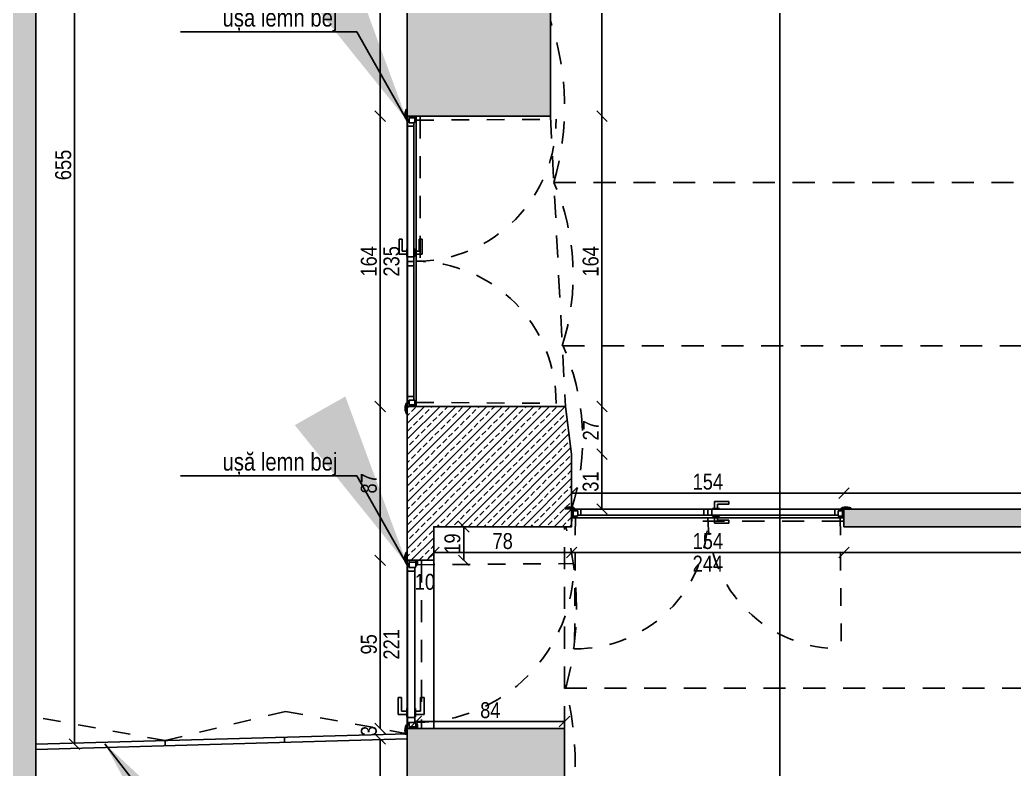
# Model space of a CAD drawing. Header units: metres. Extents: x 493 to 630, y -132 to -15.
# Drawn here: x 560.72 to 566.35, y -70.39 to -66.16 of the extents above; entities that cross this region are included whole.
import ezdxf
from ezdxf import colors
from ezdxf.entities.mleader import LeaderData, LeaderLine
from ezdxf.math import Vec2, Vec3

# ---------------------------------------------------------------- set-up
doc = ezdxf.new("R2010")
doc.units = ezdxf.units.M
doc.header["$MEASUREMENT"] = 0
doc.header["$PDMODE"] = 3
doc.linetypes.add('HIDDEN', pattern=[0.375, 0.25, -0.125])
doc.linetypes.add('HIDDEN2', pattern=[0.1875, 0.125, -0.0625])
for name, color, linetype in [('a_caramida', 2, 'Continuous'), ('a_cote_50', 9, 'Continuous'), ('a_grinzi', 253, 'HIDDEN'), ('a_lemn', 22, 'Continuous'), ('a_pereti_hasuri', 253, 'Continuous'), ('a_punctat', 40, 'HIDDEN2'), ('a_vederi', 74, 'Continuous'), ('a_vederi subtiri', 124, 'Continuous')]:
    doc.layers.add(name, color=color, linetype=linetype)
doc.layers.add('a_suprafete', color=7, linetype='Continuous', plot=False)
doc.styles.get("Standard").update_dxf_attribs({"font": 'ARIALN.TTF'})
doc.dimstyles.new('50 cote', dxfattribs={"dimtxt": 0.09, "dimasz": 0.06, "dimexe": 0, "dimexo": 0, "dimgap": 0.018, "dimtad": 1, "dimdec": 1, "dimlfac": 100, "dimrnd": 0.5, "dimdsep": 46, "dimtxsty": 'Standard', "dimblk": 'OBLIQUE', "dimcen": 0.00045, "dimclrd": 256, "dimclrt": 4, "dimadec": 1, "dimazin": 0, "dimtfac": 1, "dimtdec": 1, "dimtix": 1, "dimtofl": 0, "dimtmove": 0, "dimatfit": 3, "dimldrblk": 'OBLIQUE', "dimfxl": 0, "dimtolj": 1, "dimtzin": 0, "dimarcsym": 0})
pattern_1 = [(45, (-4876.954644, 8292.469365), (-0.04419417382, 0.04419417382), []), (45, (-4876.91045, 8292.469365), (-0.04419417382, 0.04419417382), [0.03125, -0.015625])]

# ---------------------------------------------------------------- blocks, each defined once
blk = doc.blocks.new('_Oblique')
at = {"color": 0, "linetype": 'ByBlock', "lineweight": -2}
blk.add_line((-0.5, -0.5), (0.5, 0.5), dxfattribs=at)
blk = doc.blocks.new('*D737')
at = {"layer": 'a_cote_50', "lineweight": -2, "ltscale": 0.3}
blk.add_line((561.0342, -63.7033), (561.0342, -70.2533), dxfattribs=at)
at = {"layer": 'Defpoints', "color": 0, "ltscale": 0.3}
for p in [(560.8151, -63.7033), (560.8151, -70.2533), (561.0342, -70.2533)]:
    blk.add_point(p, dxfattribs=at)
at = {"layer": 'a_cote_50', "lineweight": -2, "ltscale": 0.3, "xscale": 0.06, "yscale": 0.06, "zscale": 0.06}
for p, rotation in [((561.0342, -63.7033), 90), ((561.0342, -70.2533), 270)]:
    blk.add_blockref('_Oblique', p, dxfattribs=dict(at, rotation=rotation))
at = {"layer": 'a_cote_50', "color": 4, "ltscale": 0.3, "insert": (560.9702, -66.9783), "char_height": 0.09, "attachment_point": 5, "rotation": 90}
blk.add_mtext('\\A1;655', dxfattribs=at)
blk = doc.blocks.new('*D743')
at = {"layer": 'a_cote_50', "lineweight": -2, "ltscale": 0.3}
blk.add_line((562.7624, -63.7033), (562.7624, -66.7033), dxfattribs=at)
at = {"layer": 'Defpoints', "color": 0, "ltscale": 0.3}
for p in [(562.9151, -63.7033), (562.7624, -66.7033), (562.9151, -66.7033)]:
    blk.add_point(p, dxfattribs=at)
at = {"layer": 'a_cote_50', "lineweight": -2, "ltscale": 0.3, "xscale": 0.06, "yscale": 0.06, "zscale": 0.06}
for p, rotation in [((562.7624, -63.7033), 90), ((562.7624, -66.7033), 270)]:
    blk.add_blockref('_Oblique', p, dxfattribs=dict(at, rotation=rotation))
at = {"layer": 'a_cote_50', "color": 4, "ltscale": 0.3, "insert": (562.6984, -65.2033), "char_height": 0.09, "attachment_point": 5, "rotation": 90}
blk.add_mtext('\\A1;300', dxfattribs=at)
blk = doc.blocks.new('*D744')
at = {"layer": 'a_cote_50', "lineweight": -2, "ltscale": 0.3}
blk.add_line((562.7624, -66.7033), (562.7624, -68.3433), dxfattribs=at)
at = {"layer": 'Defpoints', "color": 0, "ltscale": 0.3}
for p in [(562.9151, -66.7033), (562.7624, -68.3433), (562.9151, -68.3433)]:
    blk.add_point(p, dxfattribs=at)
at = {"layer": 'a_cote_50', "lineweight": -2, "ltscale": 0.3, "xscale": 0.06, "yscale": 0.06, "zscale": 0.06}
for p, rotation in [((562.7624, -66.7033), 90), ((562.7624, -68.3433), 270)]:
    blk.add_blockref('_Oblique', p, dxfattribs=dict(at, rotation=rotation))
at = {"layer": 'a_cote_50', "color": 4, "ltscale": 0.3, "char_height": 0.09, "attachment_point": 5, "rotation": 90}
for s, insert in [('\\A1;164', (562.6984, -67.5233)), ('\\A1;235', (562.8263, -67.5233))]:
    blk.add_mtext(s, dxfattribs=dict(at, insert=insert))
blk = doc.blocks.new('*D745')
at = {"layer": 'a_cote_50', "lineweight": -2, "ltscale": 0.3}
blk.add_line((562.7624, -68.3433), (562.7624, -69.2133), dxfattribs=at)
at = {"layer": 'Defpoints', "color": 0, "ltscale": 0.3}
for p in [(562.9151, -68.3433), (562.7624, -69.2133), (562.9151, -69.2133)]:
    blk.add_point(p, dxfattribs=at)
at = {"layer": 'a_cote_50', "lineweight": -2, "ltscale": 0.3, "xscale": 0.06, "yscale": 0.06, "zscale": 0.06}
for p, rotation in [((562.7624, -68.3433), 90), ((562.7624, -69.2133), 270)]:
    blk.add_blockref('_Oblique', p, dxfattribs=dict(at, rotation=rotation))
at = {"layer": 'a_cote_50', "color": 4, "ltscale": 0.3, "insert": (562.6984, -68.7783), "char_height": 0.09, "attachment_point": 5, "rotation": 90}
blk.add_mtext('\\A1;87', dxfattribs=at)
blk = doc.blocks.new('*D746')
at = {"layer": 'a_cote_50', "lineweight": -2, "ltscale": 0.3}
blk.add_line((562.7624, -69.2133), (562.7624, -70.1633), dxfattribs=at)
at = {"layer": 'Defpoints', "color": 0, "ltscale": 0.3}
for p in [(562.9151, -69.2133), (562.7624, -70.1633), (562.9151, -70.1633)]:
    blk.add_point(p, dxfattribs=at)
at = {"layer": 'a_cote_50', "lineweight": -2, "ltscale": 0.3, "xscale": 0.06, "yscale": 0.06, "zscale": 0.06}
for p, rotation in [((562.7624, -69.2133), 90), ((562.7624, -70.1633), 270)]:
    blk.add_blockref('_Oblique', p, dxfattribs=dict(at, rotation=rotation))
at = {"layer": 'a_cote_50', "color": 4, "ltscale": 0.3, "char_height": 0.09, "attachment_point": 5, "rotation": 90}
for s, insert in [('\\A1;95', (562.6984, -69.6883)), ('\\A1;221', (562.8256, -69.6883))]:
    blk.add_mtext(s, dxfattribs=dict(at, insert=insert))
blk = doc.blocks.new('*D747')
at = {"layer": 'Defpoints', "color": 0, "ltscale": 0.3}
for p in [(562.9151, -70.1633), (562.7624, -70.1933), (562.9151, -70.1933)]:
    blk.add_point(p, dxfattribs=at)
at = {"layer": 'a_cote_50', "color": 4, "ltscale": 0.3, "insert": (562.6984, -70.1783), "char_height": 0.09, "attachment_point": 5, "rotation": 90}
blk.add_mtext('\\A1;3', dxfattribs=at)
blk = doc.blocks.new('*D748')
at = {"layer": 'a_cote_50', "lineweight": -2, "ltscale": 0.3}
blk.add_line((562.7624, -70.2233), (562.7624, -72.3733), dxfattribs=at)
at = {"layer": 'Defpoints', "color": 0, "ltscale": 0.3}
for p in [(562.9151, -70.2233), (562.7624, -72.3733), (562.9151, -72.3733)]:
    blk.add_point(p, dxfattribs=at)
at = {"layer": 'a_cote_50', "lineweight": -2, "ltscale": 0.3, "xscale": 0.06, "yscale": 0.06, "zscale": 0.06}
for p, rotation in [((562.7624, -70.2233), 90), ((562.7624, -72.3733), 270)]:
    blk.add_blockref('_Oblique', p, dxfattribs=dict(at, rotation=rotation))
at = {"layer": 'a_cote_50', "color": 4, "ltscale": 0.3, "insert": (562.6984, -71.2983), "char_height": 0.09, "attachment_point": 5, "rotation": 90}
blk.add_mtext('\\A1;215', dxfattribs=at)
blk = doc.blocks.new('*D761')
at = {"layer": 'a_cote_50', "lineweight": -2, "ltscale": 0.3}
blk.add_line((569.7451, -69.169), (565.3851, -69.169), dxfattribs=at)
at = {"layer": 'Defpoints', "color": 0, "ltscale": 0.3}
for p in [(565.3851, -69.0233), (569.7451, -69.0233), (565.3851, -69.169)]:
    blk.add_point(p, dxfattribs=at)
at = {"layer": 'a_cote_50', "lineweight": -2, "ltscale": 0.3, "xscale": 0.06, "yscale": 0.06, "zscale": 0.06, "rotation": 180}
blk.add_blockref('_Oblique', (565.3851, -69.169), dxfattribs=at)
at = {"layer": 'a_cote_50', "lineweight": -2, "ltscale": 0.3, "xscale": 0.06, "yscale": 0.06, "zscale": 0.06}
blk.add_blockref('_Oblique', (569.7451, -69.169), dxfattribs=at)
at = {"layer": 'a_cote_50', "color": 4, "ltscale": 0.3, "insert": (567.5651, -69.105), "char_height": 0.09, "attachment_point": 5}
blk.add_mtext('\\A1;436', dxfattribs=at)
blk = doc.blocks.new('*D762')
at = {"layer": 'a_cote_50', "lineweight": -2, "ltscale": 0.3}
blk.add_line((565.3851, -69.169), (563.8451, -69.169), dxfattribs=at)
at = {"layer": 'Defpoints', "color": 0, "ltscale": 0.3}
for p in [(563.8451, -69.0233), (565.3851, -69.0233), (563.8451, -69.169)]:
    blk.add_point(p, dxfattribs=at)
at = {"layer": 'a_cote_50', "lineweight": -2, "ltscale": 0.3, "xscale": 0.06, "yscale": 0.06, "zscale": 0.06, "rotation": 180}
blk.add_blockref('_Oblique', (563.8451, -69.169), dxfattribs=at)
at = {"layer": 'a_cote_50', "lineweight": -2, "ltscale": 0.3, "xscale": 0.06, "yscale": 0.06, "zscale": 0.06}
blk.add_blockref('_Oblique', (565.3851, -69.169), dxfattribs=at)
at = {"layer": 'a_cote_50', "color": 4, "ltscale": 0.3, "char_height": 0.09, "attachment_point": 5}
for s, insert in [('\\A1;154', (564.6151, -69.105)), ('\\A1;244', (564.6151, -69.2321))]:
    blk.add_mtext(s, dxfattribs=dict(at, insert=insert))
blk = doc.blocks.new('*D763')
at = {"layer": 'a_cote_50', "lineweight": -2, "ltscale": 0.3}
blk.add_line((563.8451, -69.169), (563.0651, -69.169), dxfattribs=at)
at = {"layer": 'Defpoints', "color": 0, "ltscale": 0.3}
for p in [(563.0651, -69.0233), (563.8451, -69.0233), (563.0651, -69.169)]:
    blk.add_point(p, dxfattribs=at)
at = {"layer": 'a_cote_50', "lineweight": -2, "ltscale": 0.3, "xscale": 0.06, "yscale": 0.06, "zscale": 0.06, "rotation": 180}
blk.add_blockref('_Oblique', (563.0651, -69.169), dxfattribs=at)
at = {"layer": 'a_cote_50', "lineweight": -2, "ltscale": 0.3, "xscale": 0.06, "yscale": 0.06, "zscale": 0.06}
blk.add_blockref('_Oblique', (563.8451, -69.169), dxfattribs=at)
at = {"layer": 'a_cote_50', "color": 4, "ltscale": 0.3, "insert": (563.4551, -69.105), "char_height": 0.09, "attachment_point": 5}
blk.add_mtext('\\A1;78', dxfattribs=at)
blk = doc.blocks.new('*D764')
at = {"layer": 'a_cote_50', "lineweight": -2, "ltscale": 0.3}
blk.add_line((563.2348, -69.0233), (563.2348, -69.2133), dxfattribs=at)
at = {"layer": 'Defpoints', "color": 0, "ltscale": 0.3}
for p in [(563.0651, -69.0233), (563.0651, -69.2133), (563.2348, -69.2133)]:
    blk.add_point(p, dxfattribs=at)
at = {"layer": 'a_cote_50', "lineweight": -2, "ltscale": 0.3, "xscale": 0.06, "yscale": 0.06, "zscale": 0.06}
for p, rotation in [((563.2348, -69.0233), 90), ((563.2348, -69.2133), 270)]:
    blk.add_blockref('_Oblique', p, dxfattribs=dict(at, rotation=rotation))
at = {"layer": 'a_cote_50', "color": 4, "ltscale": 0.3, "insert": (563.1709, -69.1183), "char_height": 0.09, "attachment_point": 5, "rotation": 90}
blk.add_mtext('\\A1;19', dxfattribs=at)
blk = doc.blocks.new('*D765')
at = {"layer": 'a_cote_50', "lineweight": -2, "ltscale": 0.3}
blk.add_line((562.9651, -70.125), (563.8051, -70.125), dxfattribs=at)
at = {"layer": 'Defpoints', "color": 0, "ltscale": 0.3}
for p in [(562.9651, -70.1633), (563.8051, -70.125), (563.8051, -70.1633)]:
    blk.add_point(p, dxfattribs=at)
at = {"layer": 'a_cote_50', "lineweight": -2, "ltscale": 0.3, "xscale": 0.06, "yscale": 0.06, "zscale": 0.06, "rotation": 180}
blk.add_blockref('_Oblique', (562.9651, -70.125), dxfattribs=at)
at = {"layer": 'a_cote_50', "lineweight": -2, "ltscale": 0.3, "xscale": 0.06, "yscale": 0.06, "zscale": 0.06}
blk.add_blockref('_Oblique', (563.8051, -70.125), dxfattribs=at)
at = {"layer": 'a_cote_50', "color": 4, "ltscale": 0.3, "insert": (563.3851, -70.0611), "char_height": 0.09, "attachment_point": 5}
blk.add_mtext('\\A1;84', dxfattribs=at)
blk = doc.blocks.new('*D766')
at = {"layer": 'Defpoints', "color": 0, "ltscale": 0.3}
for p in [(562.9651, -69.2133), (563.0651, -69.2133), (563.0651, -69.3994)]:
    blk.add_point(p, dxfattribs=at)
at = {"layer": 'a_cote_50', "color": 4, "ltscale": 0.3, "insert": (563.0151, -69.3355), "char_height": 0.09, "attachment_point": 5}
blk.add_mtext('\\A1;10', dxfattribs=at)
blk = doc.blocks.new('*D767')
at = {"layer": 'a_cote_50', "lineweight": -2, "ltscale": 0.3}
blk.add_line((564.0165, -66.7033), (564.0165, -63.3833), dxfattribs=at)
at = {"layer": 'Defpoints', "color": 0, "ltscale": 0.3}
for p in [(563.7251, -63.3833), (564.0165, -63.3833), (563.7251, -66.7033)]:
    blk.add_point(p, dxfattribs=at)
at = {"layer": 'a_cote_50', "lineweight": -2, "ltscale": 0.3, "xscale": 0.06, "yscale": 0.06, "zscale": 0.06}
for p, rotation in [((564.0165, -63.3833), 90), ((564.0165, -66.7033), 270)]:
    blk.add_blockref('_Oblique', p, dxfattribs=dict(at, rotation=rotation))
at = {"layer": 'a_cote_50', "color": 4, "ltscale": 0.3, "insert": (563.9525, -65.0433), "char_height": 0.09, "attachment_point": 5, "rotation": 90}
blk.add_mtext('\\A1;332', dxfattribs=at)
blk = doc.blocks.new('*D768')
at = {"layer": 'a_cote_50', "lineweight": -2, "ltscale": 0.3}
blk.add_line((564.0165, -66.7033), (564.0165, -68.3433), dxfattribs=at)
at = {"layer": 'Defpoints', "color": 0, "ltscale": 0.3}
for p in [(564.0165, -66.7033), (564.0165, -68.3433), (564.0165, -68.3433)]:
    blk.add_point(p, dxfattribs=at)
at = {"layer": 'a_cote_50', "lineweight": -2, "ltscale": 0.3, "xscale": 0.06, "yscale": 0.06, "zscale": 0.06}
for p, rotation in [((564.0165, -66.7033), 90), ((564.0165, -68.3433), 270)]:
    blk.add_blockref('_Oblique', p, dxfattribs=dict(at, rotation=rotation))
at = {"layer": 'a_cote_50', "color": 4, "ltscale": 0.3, "insert": (563.9525, -67.5233), "char_height": 0.09, "attachment_point": 5, "rotation": 90}
blk.add_mtext('\\A1;164', dxfattribs=at)
blk = doc.blocks.new('*D769')
at = {"layer": 'a_cote_50', "lineweight": -2, "ltscale": 0.3}
blk.add_line((564.0165, -68.3433), (564.0165, -68.6133), dxfattribs=at)
at = {"layer": 'Defpoints', "color": 0, "ltscale": 0.3}
for p in [(564.0165, -68.3433), (563.8451, -68.6133), (564.0165, -68.6133)]:
    blk.add_point(p, dxfattribs=at)
at = {"layer": 'a_cote_50', "lineweight": -2, "ltscale": 0.3, "xscale": 0.06, "yscale": 0.06, "zscale": 0.06}
for p, rotation in [((564.0165, -68.3433), 90), ((564.0165, -68.6133), 270)]:
    blk.add_blockref('_Oblique', p, dxfattribs=dict(at, rotation=rotation))
at = {"layer": 'a_cote_50', "color": 4, "ltscale": 0.3, "insert": (563.9533, -68.4783), "char_height": 0.09, "attachment_point": 5, "rotation": 90}
blk.add_mtext('\\A1;27', dxfattribs=at)
blk = doc.blocks.new('*D770')
at = {"layer": 'a_cote_50', "lineweight": -2, "ltscale": 0.3}
blk.add_line((564.0165, -68.6133), (564.0165, -68.9233), dxfattribs=at)
at = {"layer": 'Defpoints', "color": 0, "ltscale": 0.3}
for p in [(563.8451, -68.6133), (563.8451, -68.9233), (564.0165, -68.9233)]:
    blk.add_point(p, dxfattribs=at)
at = {"layer": 'a_cote_50', "lineweight": -2, "ltscale": 0.3, "xscale": 0.06, "yscale": 0.06, "zscale": 0.06}
for p, rotation in [((564.0165, -68.6133), 90), ((564.0165, -68.9233), 270)]:
    blk.add_blockref('_Oblique', p, dxfattribs=dict(at, rotation=rotation))
at = {"layer": 'a_cote_50', "color": 4, "ltscale": 0.3, "insert": (563.9525, -68.7683), "char_height": 0.09, "attachment_point": 5, "rotation": 90}
blk.add_mtext('\\A1;31', dxfattribs=at)
blk = doc.blocks.new('*D771')
at = {"layer": 'a_cote_50', "lineweight": -2, "ltscale": 0.3}
blk.add_line((563.8451, -68.8333), (565.3851, -68.8333), dxfattribs=at)
at = {"layer": 'Defpoints', "color": 0, "ltscale": 0.3}
for p in [(565.3851, -68.8333), (563.8451, -68.9233), (565.3851, -68.9233)]:
    blk.add_point(p, dxfattribs=at)
at = {"layer": 'a_cote_50', "lineweight": -2, "ltscale": 0.3, "xscale": 0.06, "yscale": 0.06, "zscale": 0.06, "rotation": 180}
blk.add_blockref('_Oblique', (563.8451, -68.8333), dxfattribs=at)
at = {"layer": 'a_cote_50', "lineweight": -2, "ltscale": 0.3, "xscale": 0.06, "yscale": 0.06, "zscale": 0.06}
blk.add_blockref('_Oblique', (565.3851, -68.8333), dxfattribs=at)
at = {"layer": 'a_cote_50', "color": 4, "ltscale": 0.3, "insert": (564.6151, -68.7693), "char_height": 0.09, "attachment_point": 5}
blk.add_mtext('\\A1;154', dxfattribs=at)
blk = doc.blocks.new('*D772')
at = {"layer": 'a_cote_50', "lineweight": -2, "ltscale": 0.3}
blk.add_line((565.3851, -68.8333), (569.6551, -68.8333), dxfattribs=at)
at = {"layer": 'Defpoints', "color": 0, "ltscale": 0.3}
for p in [(569.6551, -68.8333), (565.3851, -68.9233), (569.6551, -68.9233)]:
    blk.add_point(p, dxfattribs=at)
at = {"layer": 'a_cote_50', "lineweight": -2, "ltscale": 0.3, "xscale": 0.06, "yscale": 0.06, "zscale": 0.06, "rotation": 180}
blk.add_blockref('_Oblique', (565.3851, -68.8333), dxfattribs=at)
at = {"layer": 'a_cote_50', "lineweight": -2, "ltscale": 0.3, "xscale": 0.06, "yscale": 0.06, "zscale": 0.06}
blk.add_blockref('_Oblique', (569.6551, -68.8333), dxfattribs=at)
at = {"layer": 'a_cote_50', "color": 4, "ltscale": 0.3, "insert": (567.5201, -68.7701), "char_height": 0.09, "attachment_point": 5}
blk.add_mtext('\\A1;427', dxfattribs=at)

msp = doc.modelspace()

# ---------------------------------------------------------------- hatches: boundary and pattern name
at = {"layer": 'a_pereti_hasuri', "ltscale": 0.3}
h = msp.add_hatch(dxfattribs=at)
h.set_pattern_fill('ANSI33', color=256, scale=0.25, style=0)
h.set_pattern_definition(pattern_1)
h.paths.add_polyline_path([(570.6253, -69.6433), (569.7451, -69.6433), (569.7451, -69.0233), (565.3851, -69.0233), (565.3851, -68.9233), (569.6551, -68.9233), (569.6551, -67.8833), (570.6253, -67.8833)])
h.paths.add_polyline_path([(570.6253, -70.9433), (569.7451, -70.9433), (569.7451, -72.5333), (570.6253, -72.5333)])
h.paths.add_polyline_path([(570.6253, -65.0033), (569.6551, -65.0033), (569.6551, -66.6033), (570.6253, -66.6033)], flags=17)
h.paths.add_polyline_path([(570.6253, -63.7233), (570.6253, -63.1111), (570.7953, -63.1111), (570.7953, -62.4711), (570.6253, -62.4711), (570.6253, -62.2811), (570.2953, -62.2811), (570.2953, -60.0711), (570.6253, -60.0711), (570.6253, -59.8811), (570.7953, -59.8811), (570.7953, -59.2511), (570.6253, -59.2511), (570.6253, -58.8461), (569.8301, -58.8461), (569.8301, -59.1861), (565.0842, -59.1861), (565.0842, -59.5361), (564.0842, -59.5361), (564.0842, -59.1861), (563.8842, -59.1861), (563.8842, -55.9761), (563.0542, -55.9761), (563.0542, -55.8361), (562.8951, -55.8361), (562.8951, -57.2161), (563.3451, -57.2161), (563.3451, -58.1561), (562.8951, -58.1561), (562.8951, -60.5061), (562.6651, -60.5061), (562.6651, -60.5761), (562.8851, -60.5761), (562.8851, -60.6161), (562.9751, -60.6161), (562.9751, -60.4161), (563.7951, -60.4161), (563.7951, -59.7161), (565.6801, -59.7161), (565.7301, -59.7161), (568.4101, -59.7161), (568.4601, -59.7161), (569.8301, -59.7161), (569.8301, -62.6461), (568.4601, -62.6461), (568.4101, -62.6461), (565.7301, -62.6461), (565.6801, -62.6461), (563.7901, -62.6461), (563.7901, -61.9461), (562.9751, -61.9461), (562.9751, -61.8961), (562.8851, -61.8961), (562.8851, -63.3461), (562.5851, -63.3461), (562.5851, -63.7033), (562.6451, -63.7033), (562.9151, -63.7033), (562.9151, -66.7033), (563.7251, -66.7033), (563.7251, -63.3833), (563.8751, -63.3833), (563.8751, -62.9133), (564.9851, -62.9133), (564.9851, -63.3833), (569.6551, -63.3833), (569.6551, -63.7233), (569.8151, -63.7233)])
h = msp.add_hatch(dxfattribs=at)
h.set_pattern_fill('ANSI33', color=256, scale=0.25, style=0)
h.set_pattern_definition(pattern_1)
edge = h.paths.add_edge_path()
edge.add_line((553.5851, -64.0309), (553.5851, -64.8596))
edge.add_line((553.5851, -64.8596), (554.0851, -64.8596))
edge.add_line((554.0851, -64.8596), (554.0851, -64.4396))
edge.add_line((554.0851, -64.4396), (558.4151, -64.4396))
edge.add_line((558.4151, -64.4396), (558.4151, -65.8896))
edge.add_line((558.4151, -65.8896), (560.1551, -65.8896))
edge.add_line((560.1551, -65.8896), (560.1551, -71.7996))
edge.add_line((560.1551, -71.7996), (557.2551, -71.7996))
edge.add_line((557.2551, -71.7996), (557.2551, -72.5796))
edge.add_line((557.2551, -72.5796), (556.7551, -72.5796))
edge.add_line((556.7551, -72.5796), (556.7551, -73.0496))
edge.add_line((556.7551, -73.0496), (557.3251, -73.0496))
edge.add_line((557.3251, -73.0496), (557.3251, -73.2496))
edge.add_line((557.3251, -73.2496), (557.8251, -73.2496))
edge.add_line((557.8251, -73.2496), (557.8251, -74.3996))
edge.add_line((557.8251, -74.3996), (557.3251, -74.3996))
edge.add_line((557.3251, -74.3996), (557.3251, -78.5696))
edge.add_line((557.3251, -78.5696), (556.5351, -78.5696))
edge.add_line((556.5351, -78.5696), (556.5351, -79.5396))
edge.add_line((556.5351, -79.5396), (556.3651, -79.5396))
edge.add_line((556.3651, -79.5396), (556.3651, -79.9896))
edge.add_line((556.3651, -79.9896), (554.8351, -79.9896))
edge.add_line((554.8351, -79.9896), (554.8351, -79.5396))
edge.add_line((554.8351, -79.5396), (554.1851, -79.5396))
edge.add_line((554.1851, -79.5396), (554.1851, -78.8996))
edge.add_line((554.1851, -78.8996), (553.7851, -78.8996))
edge.add_line((553.7851, -78.8996), (553.7851, -79.3896))
edge.add_line((553.7851, -79.3896), (553.7853, -80.4846))
edge.add_line((553.7853, -80.4846), (554.2605, -80.4846))
edge.add_line((554.2605, -80.4846), (554.2605, -80.1046))
edge.add_line((554.2605, -80.1046), (560.5705, -80.1046))
edge.add_line((560.5705, -80.1046), (560.5705, -80.0946))
edge.add_line((560.5705, -80.0946), (560.6605, -80.0946))
edge.add_line((560.6605, -80.0946), (560.9305, -79.8546))
edge.add_line((560.9305, -79.8546), (560.9305, -75.4046))
edge.add_line((560.9305, -75.4046), (561.3189, -75.4046))
edge.add_line((561.3189, -75.4046), (561.3205, -74.5846))
edge.add_line((561.3205, -74.5846), (560.8355, -74.5846))
edge.add_line((560.8355, -74.5846), (560.8355, -73.9843))
edge.add_line((560.8355, -73.9843), (560.5922, -73.9843))
edge.add_line((560.5922, -73.9843), (560.5922, -74.0643))
edge.add_line((560.5922, -74.0643), (560.1022, -74.0643))
edge.add_line((560.1022, -74.0643), (560.1022, -74.5943))
edge.add_line((560.1022, -74.5943), (559.7172, -74.5943))
edge.add_line((559.7172, -74.5943), (559.7172, -74.7343))
edge.add_line((559.7172, -74.7343), (559.9022, -74.7343))
edge.add_line((559.9022, -74.7343), (559.9022, -75.3843))
edge.add_line((559.9022, -75.3843), (560.3822, -75.3843))
edge.add_line((560.3822, -75.3843), (560.3822, -79.8543))
edge.add_line((560.3822, -79.8543), (557.9322, -79.8543))
edge.add_line((557.9322, -79.8543), (557.9322, -75.3843))
edge.add_line((557.9322, -75.3843), (558.6822, -75.3843))
edge.add_line((558.6822, -75.3843), (558.6822, -74.7343))
edge.add_line((558.6822, -74.7343), (558.8772, -74.7343))
edge.add_line((558.8772, -74.7343), (558.8772, -74.5943))
edge.add_line((558.8772, -74.5943), (557.8972, -74.5943))
edge.add_line((557.8972, -74.5943), (557.8972, -72.4143))
edge.add_line((557.8972, -72.4143), (558.4263, -72.4143))
edge.add_line((558.4263, -72.4143), (558.4263, -72.2143))
edge.add_line((558.4263, -72.2143), (559.6263, -72.2143))
edge.add_line((559.6263, -72.2143), (559.6262, -72.4157))
edge.add_line((559.6262, -72.4157), (559.9886, -72.4143))
edge.add_line((559.9886, -72.4143), (560.1072, -72.7643))
edge.add_line((560.1072, -72.7643), (560.1072, -72.9543))
edge.add_line((560.1072, -72.9543), (560.5922, -72.9543))
edge.add_line((560.5922, -72.9543), (560.5922, -73.0343))
edge.add_line((560.5922, -73.0343), (560.8355, -73.0343))
edge.add_line((560.8355, -73.0343), (560.8355, -72.7243))
edge.add_line((560.8355, -72.7243), (562.8755, -72.7243))
edge.add_line((562.8755, -72.7243), (562.8755, -74.6143))
edge.add_line((562.8755, -74.6143), (562.4205, -74.6143))
edge.add_line((562.4205, -74.6143), (562.4205, -75.4343))
edge.add_line((562.4205, -75.4343), (562.9905, -75.4343))
edge.add_line((562.9905, -75.4343), (562.9905, -77.9346))
edge.add_line((562.9905, -77.9346), (563.3205, -77.9346))
edge.add_line((563.3205, -77.9346), (563.3205, -75.4543))
edge.add_line((563.3205, -75.4543), (564.3507, -75.4543))
edge.add_line((564.3507, -75.4543), (564.3507, -74.9543))
edge.add_arc((564.8611, -76.0494), 1.2082, 63.4858, 114.9902, ccw=False)
edge.add_line((565.4005, -74.9682), (565.4005, -75.4543))
edge.add_line((565.4005, -75.4543), (570.1405, -75.4543))
edge.add_line((570.1405, -75.4543), (570.1405, -77.0396))
edge.add_line((570.1405, -77.0396), (570.8655, -77.0396))
edge.add_line((570.8655, -77.0396), (570.8655, -74.7411))
edge.add_line((570.8655, -74.7411), (570.6253, -74.7411))
edge.add_line((570.6253, -74.7411), (570.6253, -73.8333))
edge.add_line((570.6253, -73.8333), (569.7451, -73.8333))
edge.add_line((569.7451, -73.8333), (569.7451, -74.5033))
edge.add_line((569.7451, -74.5033), (563.8051, -74.5033))
edge.add_line((563.8051, -74.5033), (563.8051, -70.1633))
edge.add_line((563.8051, -70.1633), (562.9151, -70.1633))
edge.add_line((562.9151, -70.1633), (562.9151, -70.1933))
edge.add_line((562.9151, -70.1933), (562.9151, -72.3733))
edge.add_line((562.9151, -72.3733), (560.8151, -72.3733))
edge.add_line((560.8151, -72.3733), (560.8151, -70.2533))
edge.add_line((560.8151, -70.2533), (560.8151, -63.7033))
edge.add_line((560.8151, -63.7033), (561.1751, -63.7033))
edge.add_line((561.1751, -63.7033), (561.1751, -63.3461))
edge.add_line((561.1751, -63.3461), (560.7751, -63.3461))
edge.add_line((560.7751, -63.3461), (560.7751, -63.0761))
edge.add_line((560.7751, -63.0761), (560.1051, -63.0761))
edge.add_line((560.1051, -63.0761), (560.1051, -63.5161))
edge.add_line((560.1051, -63.5161), (552.9251, -63.5161))
edge.add_line((552.9251, -63.5161), (552.9251, -62.9761))
edge.add_line((552.9251, -62.9761), (552.4201, -62.9761))
edge.add_line((552.4201, -62.9761), (552.4276, -64.0296))
edge.add_line((552.4276, -64.0296), (553.5851, -64.0296))
h = msp.add_hatch(dxfattribs=at)
h.set_pattern_fill('ANSI33', color=256, scale=0.25, style=0)
h.set_pattern_definition(pattern_1)
h.paths.add_polyline_path([(563.8451, -69.0233), (563.8451, -68.9733), (563.8451, -68.6133), (563.8096, -68.3433), (562.9651, -68.3433), (562.9151, -68.3433), (562.9151, -69.2133), (563.0651, -69.2133), (563.0651, -69.0233)])

# ---------------------------------------------------------------- linework, layer by layer
at = {"layer": 'a_caramida', "ltscale": 0.3}
for points in [[(570.6253, -74.7411), (570.6253, -73.8333), (569.7451, -73.8333), (569.7451, -74.5033), (563.8051, -74.5033), (563.8051, -70.1633), (562.9151, -70.1633), (562.9151, -70.1933), (562.9151, -72.3733), (560.8151, -72.3733), (560.8151, -70.2533), (560.8151, -63.7033), (561.1751, -63.7033), (561.1751, -63.3461)], [(562.5851, -63.3461), (562.5851, -63.7033), (562.5851, -63.7033), (562.6451, -63.7033), (562.9151, -63.7033), (562.9151, -66.7033), (562.9151, -66.7033), (563.7251, -66.7033), (563.7251, -63.3833)], [(563.8451, -69.0233), (563.8451, -68.9733), (563.8451, -68.6133), (563.8096, -68.3433), (562.9651, -68.3433), (562.9151, -68.3433), (562.9151, -69.2133), (563.0651, -69.2133), (563.0651, -69.0233), (563.8451, -69.0233), (563.8451, -68.9433)]]:
    msp.add_lwpolyline(points, dxfattribs=at)
msp.add_lwpolyline([(570.6253, -69.6433), (569.7451, -69.6433), (569.7451, -69.0233), (565.3851, -69.0233), (565.3851, -68.9233), (569.6551, -68.9233), (569.6551, -67.8833), (570.6253, -67.8833)], close=True, dxfattribs=at)
at = {"layer": 'a_grinzi', "ltscale": 0.5}
for p, q in [((562.9881, -66.7033), (562.9881, -67.5535)), ((563.7251, -66.7033), (563.8096, -68.3433)), ((563.8051, -70.1633), (563.8051, -69.0233)), ((565.3851, -68.9918), (564.5868, -68.9918)), ((562.9967, -69.2133), (562.9967, -70.1633))]:
    msp.add_line(p, q, dxfattribs=at)
for points in [[(563.7444, -67.0766), (569.6551, -67.0766)], [(563.7919, -68), (569.6551, -68)], [(563.8051, -69.9366), (569.7451, -69.9366)]]:
    msp.add_lwpolyline(points, dxfattribs=at)
for centre, radius, start, end in [((562.2811, -66.6506), 1.524, 343.7655, 18.6469), ((562.5382, -67.6016), 1.3154, 342.3738, 23.5234), ((562.5991, -68.526), 1.3078, 342.3147, 24.0056), ((562.1173, -69.48), 1.7548, 344.9162, 15.0838), ((562.1107, -70.3683), 1.7548, 344.9162, 15.0838)]:
    msp.add_arc(centre, radius, start, end, dxfattribs=at)
at = {"layer": 'a_lemn'}
for p, q in [((562.9066, -66.7131), (562.9065, -66.6701)), ((562.9103, -66.6616), (562.9103, -66.6616)), ((562.9151, -66.6616), (562.9151, -66.7217)), ((562.9151, -66.7033), (562.9881, -66.7033)), ((562.9151, -66.7205), (562.9257, -66.7205)), ((562.9171, -66.7308), (562.917, -67.5232)), ((562.9257, -66.7308), (562.9171, -66.7308)), ((562.9257, -66.7394), (562.9257, -66.7033)), ((562.9257, -66.7119), (562.958, -66.7119)), ((562.958, -66.7376), (562.9532, -66.7376)), ((562.958, -66.7033), (562.958, -66.7299)), ((562.958, -66.7376), (562.958, -66.7119)), ((562.958, -66.7299), (562.958, -66.7299)), ((562.9666, -66.7213), (562.9666, -66.7033)), ((562.9532, -66.7585), (562.9171, -66.7585)), ((562.9532, -66.7394), (562.9257, -66.7394)), ((562.9532, -66.7394), (562.9532, -67.5232)), ((562.8869, -67.3972), (562.8698, -67.3972)), ((562.8698, -67.4831), (562.8698, -67.3972)), ((562.8869, -67.4659), (562.8869, -67.3972)), ((562.9831, -67.4659), (562.9831, -67.3972)), ((562.9831, -67.3972), (563.0003, -67.3972)), ((563.0003, -67.4831), (563.0003, -67.3972)), ((562.9127, -67.4659), (562.8869, -67.4659)), ((562.9127, -67.4959), (562.9127, -67.453)), ((562.917, -67.453), (562.9127, -67.453)), ((562.9531, -67.453), (562.9574, -67.453)), ((562.9574, -67.4959), (562.9574, -67.453)), ((562.9574, -67.4659), (562.9831, -67.4659)), ((562.9127, -67.4831), (562.8698, -67.4831)), ((562.917, -67.4959), (562.9127, -67.4959)), ((562.917, -67.5232), (562.9532, -67.5232)), ((562.9171, -68.3157), (562.917, -67.5232)), ((562.917, -67.5232), (562.9532, -67.5232)), ((562.9532, -67.4983), (562.9171, -67.4983)), ((562.9532, -67.5232), (562.9257, -67.5232)), ((562.9532, -67.5232), (562.9257, -67.5232)), ((562.9531, -67.4959), (562.9574, -67.4959)), ((562.9532, -68.3071), (562.9532, -67.5232)), ((562.9574, -67.4831), (563.0003, -67.4831)), ((562.9532, -67.5482), (562.9171, -67.5482)), ((562.9532, -68.288), (562.9171, -68.288)), ((562.9257, -68.3071), (562.9257, -68.3432)), ((562.9532, -68.3071), (562.9257, -68.3071)), ((562.958, -68.3089), (562.9532, -68.3089)), ((562.958, -68.3089), (562.958, -68.3346)), ((562.9066, -68.3334), (562.9065, -68.3764)), ((562.9151, -68.3849), (562.9151, -68.3248)), ((562.9151, -68.326), (562.9257, -68.326)), ((562.9151, -68.3432), (562.9881, -68.3432)), ((562.9257, -68.3157), (562.9171, -68.3157)), ((562.9257, -68.3346), (562.958, -68.3346)), ((562.958, -68.3432), (562.958, -68.3166)), ((562.958, -68.3166), (562.958, -68.3166)), ((562.9666, -68.3252), (562.9666, -68.3432)), ((562.9103, -68.3849), (562.9103, -68.3849)), ((563.806, -68.9187), (563.806, -68.9187)), ((563.806, -68.9232), (563.8625, -68.9233)), ((563.8544, -68.9152), (563.8141, -68.9152)), ((563.8452, -68.9233), (563.8452, -68.9918)), ((563.8613, -68.9233), (563.8613, -68.9332)), ((563.871, -68.9252), (564.6152, -68.925)), ((563.871, -68.9332), (563.871, -68.9252)), ((563.897, -68.959), (563.897, -68.9252)), ((564.5917, -68.959), (564.5917, -68.9252)), ((565.3593, -68.9252), (564.6152, -68.925)), ((564.6152, -68.925), (564.6152, -68.959)), ((564.6152, -68.925), (564.6152, -68.959)), ((564.6386, -68.959), (564.6386, -68.9252)), ((564.6408, -68.925), (564.6408, -68.921)), ((564.6408, -68.921), (564.6811, -68.921)), ((564.6529, -68.921), (564.6529, -68.8807)), ((564.6529, -68.8807), (564.7335, -68.8807)), ((564.669, -68.921), (564.669, -68.8968)), ((564.669, -68.8968), (564.7335, -68.8968)), ((564.6811, -68.925), (564.6811, -68.921)), ((564.7335, -68.8968), (564.7335, -68.8807)), ((565.3333, -68.959), (565.3333, -68.9252)), ((565.3593, -68.9332), (565.3593, -68.9252)), ((565.4243, -68.9232), (565.3679, -68.9233)), ((565.369, -68.9233), (565.369, -68.9332)), ((565.3759, -68.9152), (565.4163, -68.9152)), ((565.3851, -68.9233), (565.3851, -68.9918)), ((565.4243, -68.9187), (565.4243, -68.9187)), ((563.8791, -68.9332), (563.8452, -68.9332)), ((563.8452, -68.9636), (563.8702, -68.9636)), ((563.8621, -68.9717), (563.8452, -68.9717)), ((563.8533, -68.9332), (563.8533, -68.9636)), ((563.8775, -68.9636), (563.8533, -68.9636)), ((563.8702, -68.9636), (563.8702, -68.9636)), ((563.8775, -68.9636), (563.8775, -68.959)), ((563.8791, -68.959), (563.8791, -68.9332)), ((563.8791, -68.959), (564.6152, -68.959)), ((564.6152, -68.959), (564.6152, -68.9332)), ((564.6152, -68.959), (564.6152, -68.9332)), ((565.3513, -68.959), (564.6152, -68.959)), ((564.6408, -68.9589), (564.6408, -68.9629)), ((564.6408, -68.9629), (564.6811, -68.9629)), ((564.6529, -68.9629), (564.6529, -69.0033)), ((564.669, -68.9629), (564.669, -68.9871)), ((564.6811, -68.9589), (564.6811, -68.9629)), ((565.3513, -68.9332), (565.3851, -68.9332)), ((565.3513, -68.959), (565.3513, -68.9332)), ((565.3529, -68.9636), (565.3529, -68.959)), ((565.3529, -68.9636), (565.3771, -68.9636)), ((565.3851, -68.9636), (565.3601, -68.9636)), ((565.3601, -68.9636), (565.3601, -68.9636)), ((565.3682, -68.9717), (565.3851, -68.9717)), ((565.3771, -68.9332), (565.3771, -68.9636)), ((564.6529, -69.0033), (564.7335, -69.0033)), ((564.669, -68.9871), (564.7335, -68.9871)), ((564.7335, -68.9871), (564.7335, -69.0033)), ((562.9056, -69.2242), (562.9055, -69.1762)), ((562.9097, -69.1667), (562.9097, -69.1667)), ((562.9151, -69.1667), (562.9151, -69.2338)), ((562.9151, -69.2133), (562.9967, -69.2133)), ((562.9151, -69.2325), (562.927, -69.2325)), ((562.9174, -69.244), (562.9172, -70.1295)), ((562.927, -69.244), (562.9174, -69.244)), ((562.927, -69.2536), (562.927, -69.2133)), ((562.927, -69.2229), (562.9631, -69.2229)), ((562.9577, -69.2536), (562.927, -69.2536)), ((562.9631, -69.2517), (562.9577, -69.2517)), ((562.9577, -69.2536), (562.9577, -70.1295)), ((562.9631, -69.2133), (562.9631, -69.243)), ((562.9631, -69.2517), (562.9631, -69.2229)), ((562.9631, -69.243), (562.9631, -69.243)), ((562.9727, -69.2334), (562.9727, -69.2133)), ((562.9577, -69.275), (562.9174, -69.275)), ((562.8836, -69.9886), (562.8644, -69.9886)), ((562.8644, -70.0846), (562.8644, -69.9886)), ((562.8836, -70.0654), (562.8836, -69.9886)), ((562.9911, -70.0654), (562.9911, -69.9886)), ((562.9911, -69.9886), (563.0103, -69.9886)), ((563.0103, -70.0846), (563.0103, -69.9886)), ((562.9124, -70.099), (562.9124, -70.051)), ((562.9172, -70.051), (562.9124, -70.051)), ((562.9575, -70.051), (562.9623, -70.051)), ((562.9623, -70.099), (562.9623, -70.051)), ((562.9124, -70.0846), (562.8644, -70.0846)), ((562.9124, -70.0654), (562.8836, -70.0654)), ((562.9172, -70.099), (562.9124, -70.099)), ((562.9577, -70.1016), (562.9174, -70.1016)), ((562.9575, -70.099), (562.9623, -70.099)), ((562.9623, -70.0654), (562.9911, -70.0654)), ((562.9623, -70.0846), (563.0103, -70.0846)), ((562.9061, -70.1523), (562.9061, -70.2003)), ((562.9157, -70.2099), (562.9157, -70.1428)), ((562.9157, -70.1441), (562.927, -70.1441)), ((562.9157, -70.1633), (562.9631, -70.1633)), ((562.9172, -70.1295), (562.9577, -70.1295)), ((562.927, -70.1295), (562.927, -70.1633)), ((562.9577, -70.1295), (562.927, -70.1295)), ((562.927, -70.1537), (562.9631, -70.1537)), ((562.9727, -70.1633), (562.927, -70.1633)), ((562.9631, -70.1249), (562.9577, -70.1249)), ((562.9631, -70.1249), (562.9631, -70.1537)), ((562.9631, -70.1633), (562.9631, -70.1335)), ((562.9631, -70.1335), (562.9631, -70.1335)), ((562.9727, -70.1431), (562.9727, -70.1633))]:
    msp.add_line(p, q, dxfattribs=at)
at = {"layer": 'a_lemn', "ltscale": 0.3}
msp.add_line((562.2209, -70.2131), (562.2218, -70.2431), dxfattribs=at)
msp.add_lwpolyline([(560.8151, -70.2533), (562.9151, -70.1933), (562.9151, -70.2233), (560.8151, -70.2833)], close=True, dxfattribs=at)
msp.add_lwpolyline([(561.5455, -70.2324), (561.5464, -70.2624)], dxfattribs=at)
at = {"layer": 'a_lemn'}
for centre, radius, start, end in [((562.9604, -66.6918), 0.0575, 159.711, 200.289), ((562.9151, -66.6701), 0.00859, 90, 180), ((562.9151, -66.7131), 0.00859, 180, 270), ((562.958, -66.7213), 0.00859, 270, 0), ((562.9604, -68.3547), 0.0575, 159.711, 200.289), ((562.9151, -68.3334), 0.00859, 90, 180), ((562.958, -68.3252), 0.00859, 0, 90), ((562.9151, -68.3764), 0.00859, 180, 270), ((563.8141, -68.9232), 0.00806, 90, 180), ((563.8344, -68.9658), 0.054, 69.711, 110.289), ((563.8544, -68.9233), 0.00806, 360, 90), ((565.3759, -68.9233), 0.00806, 90, 180), ((565.3959, -68.9658), 0.054, 69.711, 110.289), ((565.4163, -68.9232), 0.00806, 360, 90), ((563.8621, -68.9636), 0.00806, 270, 0), ((565.3682, -68.9636), 0.00806, 180, 270), ((562.9658, -69.2005), 0.0643, 159.711, 200.289), ((562.9151, -69.1762), 0.0096, 90, 180), ((562.9151, -69.2242), 0.0096, 180, 270), ((562.9631, -69.2334), 0.0096, 270, 0), ((562.9664, -70.1753), 0.0643, 159.711, 200.289), ((562.9157, -70.1523), 0.0096, 90, 180), ((562.9631, -70.1431), 0.0096, 0, 90)]:
    msp.add_arc(centre, radius, start, end, dxfattribs=at)
at = {"layer": 'a_punctat', "color": 30, "ltscale": 0.9, "const_width": 0.01}
msp.add_lwpolyline([(565.0226, -93.6414), (565.0226, -26.404)], dxfattribs=at)
at = {"layer": 'a_punctat', "ltscale": 0.5}
for points in [[(562.9655, -66.7256), (563.757, -66.72, -0.414867), (562.9652, -67.5231)], [(562.9655, -68.3205), (563.757, -68.3262, 0.414867), (562.9652, -67.5231)], [(563.8665, -68.9706), (563.8612, -69.7139, 0.414867), (564.6153, -68.9703)], [(565.3641, -68.9706), (565.3694, -69.7139, -0.414867), (564.6153, -68.9703)], [(562.9714, -69.2383), (563.8559, -69.232, -0.414867), (562.9711, -70.1293)]]:
    msp.add_lwpolyline(points, format="xyb", dxfattribs=at)
for points in [[(561.5455, -70.2324), (560.8566, -70.1069)], [(561.5455, -70.2324), (562.2262, -70.0678)], [(562.9151, -70.1933), (562.2262, -70.0678)]]:
    msp.add_lwpolyline(points, dxfattribs=at)
at = {"layer": 'a_suprafete', "ltscale": 0.3}
for points in [[(563.8451, -68.9233), (563.8451, -68.6133), (563.8096, -68.3433), (562.9651, -68.3433), (562.9651, -66.7033), (563.7251, -66.7033), (563.7251, -63.3833), (563.8751, -63.3833), (563.8751, -62.9133), (564.9851, -62.9133), (564.9851, -63.3833), (569.6551, -63.3833), (569.6551, -68.9233), (565.3851, -68.9233), (565.3851, -68.9233)], [(562.9151, -70.1933), (560.8151, -70.2533), (560.8151, -63.7033), (562.9151, -63.7033)], [(563.0651, -70.1633), (563.0651, -69.0233), (563.8451, -69.0233), (563.8451, -68.9733), (565.3851, -68.9733), (565.3851, -69.0233), (569.7451, -69.0233), (569.7451, -74.5033), (563.8051, -74.5033), (563.8051, -70.1633)], [(562.9151, -70.2233), (560.8151, -70.2833), (560.8151, -72.3733), (562.9151, -72.3733)]]:
    msp.add_lwpolyline(points, close=True, dxfattribs=at)
at = {"layer": 'a_vederi', "ltscale": 0.3}
for p, q in [((562.9151, -68.3433), (562.9151, -66.7033)), ((563.8451, -68.9233), (565.3851, -68.9233)), ((562.9151, -70.1633), (562.9151, -69.2133))]:
    msp.add_line(p, q, dxfattribs=at)
at = {"layer": 'a_vederi'}
msp.add_line((562.9151, -69.2338), (562.9157, -70.1428), dxfattribs=at)
at = {"layer": 'a_vederi subtiri'}
for centre, radius in [((562.9212, -66.7258), 0.00443), ((562.9212, -68.3207), 0.00443), ((563.8663, -68.929), 0.00416), ((565.364, -68.929), 0.00416), ((562.9219, -69.2385), 0.00495), ((562.9219, -70.1381), 0.00495)]:
    msp.add_circle(centre, radius, dxfattribs=at)

# ---------------------------------------------------------------- dimensions: what is measured, and where the dimension line sits
at = {"layer": 'a_cote_50', "ltscale": 0.3}
for base, p1, p2, picture, middle in [((564.0165, -63.3833), (563.7251, -66.7033), (563.7251, -63.3833), '*D767', (563.9525, -65.0433)), ((561.0342, -70.2533), (560.8151, -63.7033), (560.8151, -70.2533), '*D737', (560.9702, -66.9783)), ((562.7624, -66.7033), (562.9151, -63.7033), (562.9151, -66.7033), '*D743', (562.6984, -65.2033)), ((564.0165, -68.3433), (564.0165, -66.7033), (564.0165, -68.3433), '*D768', (563.9525, -67.5233)), ((563.2348, -69.2133), (563.0651, -69.0233), (563.0651, -69.2133), '*D764', (563.1709, -69.1183)), ((562.7624, -72.3733), (562.9151, -70.2233), (562.9151, -72.3733), '*D748', (562.6984, -71.2983))]:
    dim = msp.add_linear_dim(base=base, p1=p1, p2=p2, angle=90, dimstyle='50 cote', dxfattribs=at)
    dim.commit()
    dim.dimension.update_dxf_attribs({"geometry": picture, "text_midpoint": middle})
for base, p1, p2, text, picture, middle in [((562.7624, -68.3433), (562.9151, -66.7033), (562.9151, -68.3433), '<>\\X235', '*D744', (562.7624, -67.5233)), ((562.7624, -70.1633), (562.9151, -69.2133), (562.9151, -70.1633), '<>\\X221', '*D746', (562.7624, -69.6883))]:
    dim = msp.add_linear_dim(base=base, p1=p1, p2=p2, angle=90, text=text, dimstyle='50 cote', override={"dimtmove": 1}, dxfattribs=at)
    dim.commit()
    dim.dimension.update_dxf_attribs({"geometry": picture, "text_midpoint": middle})
for base, p1, p2, picture, middle in [((562.7624, -69.2133), (562.9151, -68.3433), (562.9151, -69.2133), '*D745', (562.6984, -68.7783)), ((564.0165, -68.6133), (564.0165, -68.3433), (563.8451, -68.6133), '*D769', (563.9533, -68.4783)), ((564.0165, -68.9233), (563.8451, -68.6133), (563.8451, -68.9233), '*D770', (563.9525, -68.7683)), ((562.7624, -70.1933), (562.9151, -70.1633), (562.9151, -70.1933), '*D747', (562.6984, -70.1783))]:
    dim = msp.add_linear_dim(base=base, p1=p1, p2=p2, angle=90, dimstyle='50 cote', override={"dimtmove": 1}, dxfattribs=at)
    dim.commit()
    dim.dimension.update_dxf_attribs({"geometry": picture, "text_midpoint": middle})
for base, p1, p2, picture, middle in [((565.3851, -68.8333), (563.8451, -68.9233), (565.3851, -68.9233), '*D771', (564.6151, -68.7693)), ((565.3851, -69.169), (569.7451, -69.0233), (565.3851, -69.0233), '*D761', (567.5651, -69.105)), ((563.0651, -69.3994), (562.9651, -69.2133), (563.0651, -69.2133), '*D766', (563.0151, -69.3355)), ((563.8051, -70.125), (562.9651, -70.1633), (563.8051, -70.1633), '*D765', (563.3851, -70.0611))]:
    dim = msp.add_linear_dim(base=base, p1=p1, p2=p2, dimstyle='50 cote', dxfattribs=at)
    dim.commit()
    dim.dimension.update_dxf_attribs({"geometry": picture, "text_midpoint": middle})
for base, p1, p2, picture, middle in [((569.6551, -68.8333), (565.3851, -68.9233), (569.6551, -68.9233), '*D772', (567.5201, -68.7701)), ((563.0651, -69.169), (563.8451, -69.0233), (563.0651, -69.0233), '*D763', (563.4551, -69.105))]:
    dim = msp.add_linear_dim(base=base, p1=p1, p2=p2, dimstyle='50 cote', override={"dimtmove": 1}, dxfattribs=at)
    dim.commit()
    dim.dimension.update_dxf_attribs({"geometry": picture, "text_midpoint": middle})
dim = msp.add_linear_dim(base=(563.8451, -69.169), p1=(565.3851, -69.0233), p2=(563.8451, -69.0233), text='<>\\X244', dimstyle='50 cote', override={"dimtmove": 1}, dxfattribs=at)
dim.commit()
dim.dimension.update_dxf_attribs({"geometry": '*D762', "text_midpoint": (564.6151, -69.169)})

# ---------------------------------------------------------------- leaders
ml = msp.add_multileader_mtext('Standard')
ml.set_content('{\\fArial Narrow|b0|i0|c238|p34;u}ș{\\fArial Narrow|b0|i0|c238|p34;ă lemn} bej', color=256)
ml.set_leader_properties()
ml.build(insert=Vec2(0, 0))
ml.multileader.update_dxf_attribs({"text_left_attachment_type": 6, "text_right_attachment_type": 6, "dogleg_length": 0.1, "arrow_head_size": 0})
ctx = ml.context
ctx.base_point, ctx.char_height, ctx.arrow_head_size, ctx.landing_gap_size, ctx.plane_origin = Vec3(561.8761, -66.2255), 0.1, 0, 0.01, Vec3(562.7151, -66.6183)
ctx.left_attachment, ctx.right_attachment, ctx.text_align_type = 6, 6, 2
notes = []
notes.append((ctx, [(1, (1, 1, 0), (562.6304, -66.2255), (-1, 0), 0.1, [(0, [(562.9151, -66.7283)], 0, [])])]))
ctx.mtext.insert, ctx.mtext.alignment, ctx.mtext.flow_direction = Vec3(562.5204, -66.0961), 3, 5
ml = msp.add_multileader_mtext('Standard')
ml.set_content('{\\fArial Narrow|b0|i0|c238|p34;u}ș{\\fArial Narrow|b0|i0|c238|p34;ă lemn} bej', color=256)
ml.set_leader_properties()
ml.build(insert=Vec2(0, 0))
ml.multileader.update_dxf_attribs({"text_left_attachment_type": 6, "text_right_attachment_type": 6, "dogleg_length": 0.1, "arrow_head_size": 0})
ctx = ml.context
ctx.base_point, ctx.char_height, ctx.arrow_head_size, ctx.landing_gap_size, ctx.plane_origin = Vec3(561.8761, -68.7355), 0.1, 0, 0.01, Vec3(562.7151, -69.1283)
ctx.left_attachment, ctx.right_attachment, ctx.text_align_type = 6, 6, 2
notes.append((ctx, [(1, (1, 1, 0), (562.6304, -68.7355), (-1, 0), 0.1, [(0, [(562.9151, -69.2383)], 0, [])])]))
ctx.mtext.insert, ctx.mtext.alignment, ctx.mtext.flow_direction = Vec3(562.5204, -68.6061), 3, 5
ml = msp.add_multileader_mtext('Standard')
ml.set_content('perete compartimentare\\Pplacaj metalic cu rama\\Plemn', color=256)
ml.set_leader_properties()
ml.build(insert=Vec2(0, 0))
ml.multileader.update_dxf_attribs({"text_left_attachment_type": 6, "text_right_attachment_type": 6, "dogleg_length": 0.1, "arrow_head_size": 0})
ctx = ml.context
ctx.base_point, ctx.char_height, ctx.arrow_head_size, ctx.landing_gap_size, ctx.plane_origin = Vec3(561.5574, -70.5765), 0.1, 0, 0.01, Vec3(561.2214, -70.891)
ctx.left_attachment, ctx.right_attachment = 6, 6
notes.append((ctx, [(1, (1, 1, 0), (561.4574, -70.5765), (1, 0), 0.1, [(0, [(561.2051, -70.2498)], 0, [])])]))
ctx.mtext.insert, ctx.mtext.flow_direction = Vec3(561.5674, -70.4565), 5
for ctx, leaders in notes:
    for number, flags, end, landing, length, lines in leaders:
        leader = LeaderData()
        leader.index, (leader.has_last_leader_line, leader.has_dogleg_vector, leader.attachment_direction) = number, flags
        leader.last_leader_point, leader.dogleg_vector, leader.dogleg_length = Vec3(end), Vec3(landing), length
        for number, points, colour, breaks in lines:
            line = LeaderLine()
            line.index, line.vertices, line.color, line.breaks = number, Vec3.list(points), colors.encode_raw_color(colour), breaks
            leader.lines.append(line)
        ctx.leaders.append(leader)

doc.saveas('drawing.dxf')
